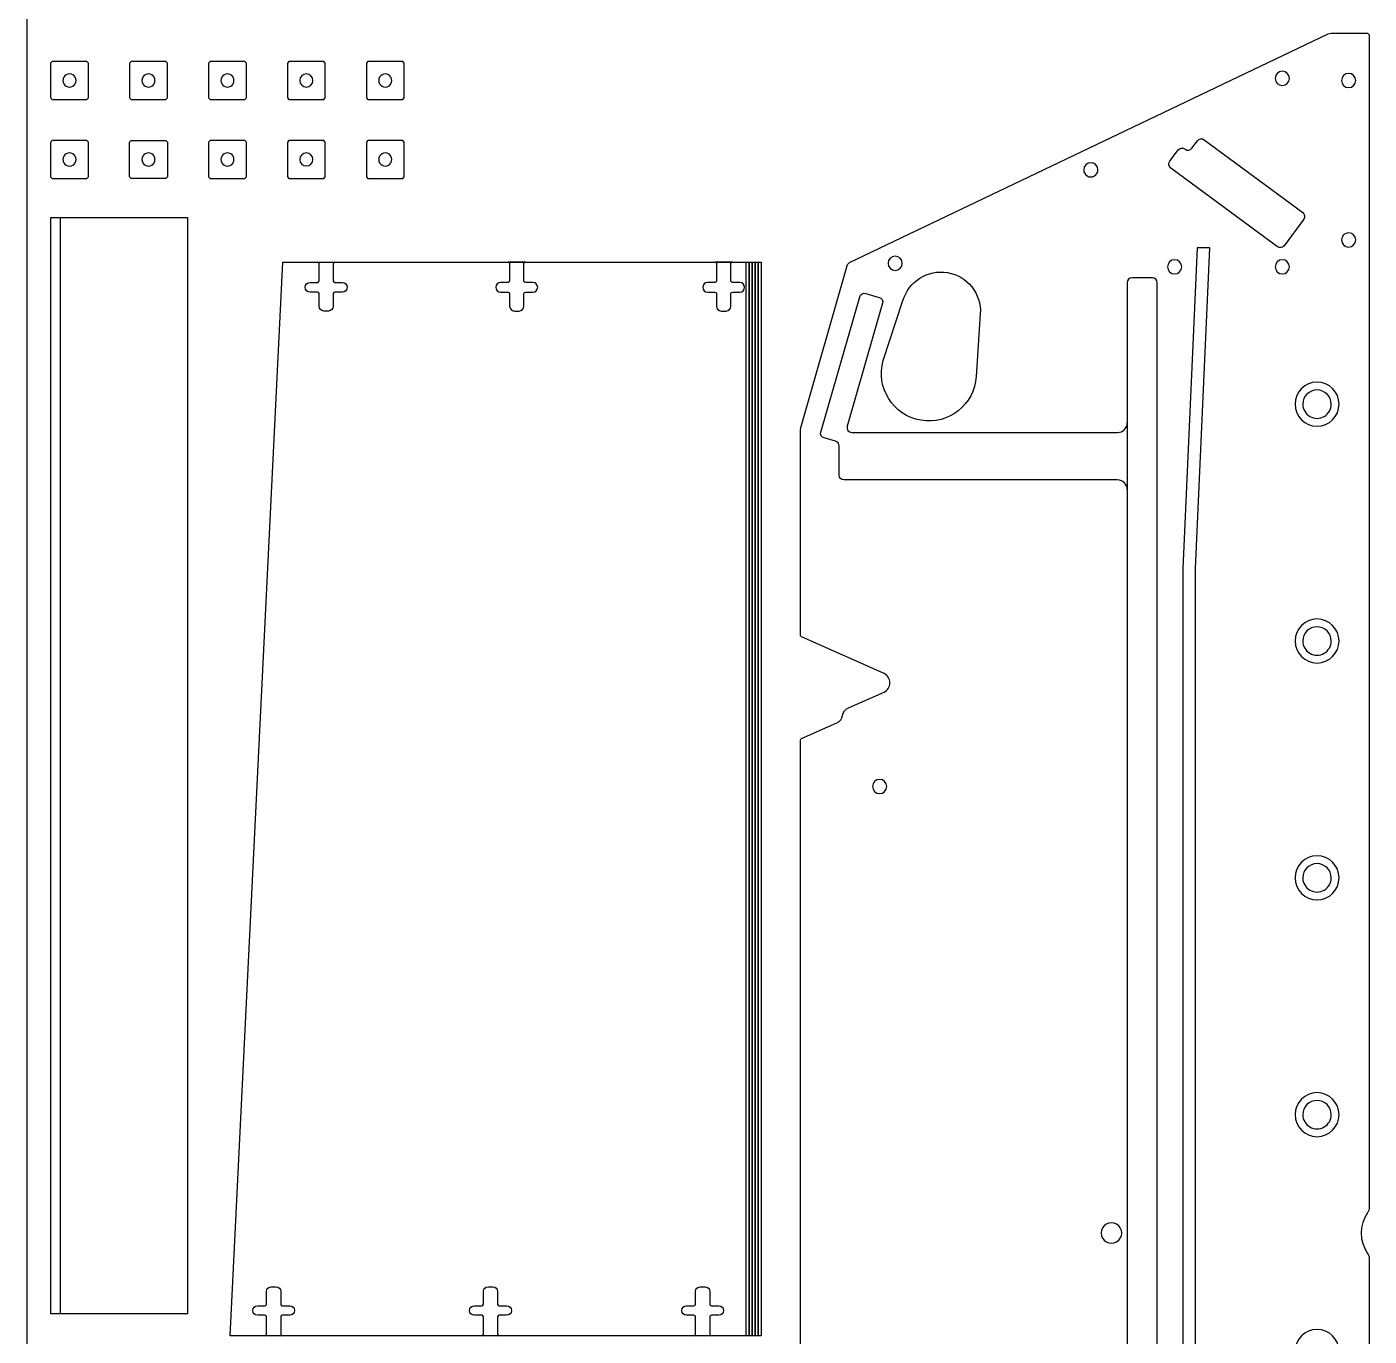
# Model space of a CAD drawing. Extents: x 150 to 6088, y 37 to 2750.
# Drawn here: x 1700 to 2550, y 910 to 1739 of the extents above; entities that cross this region are included whole.
import ezdxf

# ---------------------------------------------------------------- set-up
doc = ezdxf.new("R2010")
doc.units = 0
for name, color, linetype in [('00_Layout', 7, 'CONTINUOUS'), ('02_Counture_inner_24_mm', 7, 'CONTINUOUS'), ('02_Counture_outer_24_mm', 7, 'CONTINUOUS'), ('02_Drill_milling_24_mm', 7, 'CONTINUOUS'), ('02_Pocket_10_mm', 7, 'CONTINUOUS'), ('02_Pocket_12_mm', 7, 'CONTINUOUS'), ('02_Pocket_16_mm', 7, 'CONTINUOUS'), ('02_Pocket_18_mm', 7, 'CONTINUOUS'), ('02_Pocket_20_mm', 7, 'CONTINUOUS'), ('02_Pocket_4_mm', 7, 'CONTINUOUS'), ('02_Pocket_6_mm', 7, 'CONTINUOUS'), ('02_Pocket_8_mm', 7, 'CONTINUOUS')]:
    doc.layers.add(name, color=color, linetype=linetype)

msp = doc.modelspace()

# ---------------------------------------------------------------- linework, layer by layer
at = {"layer": '00_Layout', "color": 7}
msp.add_line((1699.996239, 2699.994087), (1699.996239, 200.007103), dxfattribs=at)
at = {"layer": '02_Counture_inner_24_mm', "color": 2}
for p, q in [((2242.353561, 1527.638643), (2254.791543, 1565.601136)), ((2303.774199, 1557.226113), (2301.133293, 1517.58717))]:
    msp.add_line(p, q, dxfattribs=at)
for points in [[(2254.791543, 1565.601136), (2258.311764, 1577.844227), (2270.474766, 1585.481937), (2283.031308, 1583.334795)], [(2283.031308, 1583.334795), (2295.587876, 1581.187653), (2304.521937, 1569.942383), (2303.774199, 1557.226113)], [(2266.128253, 1489.777459), (2248.503972, 1492.791242), (2237.411975, 1510.455131), (2242.353561, 1527.638643)], [(2301.133293, 1517.58717), (2300.083746, 1499.738153), (2283.752534, 1486.763676), (2266.128253, 1489.777459)]]:
    msp.add_open_spline(points, degree=3, dxfattribs=at)
at = {"layer": '02_Counture_outer_24_mm', "color": 5}
for p, q in [((2220.896137, 1589.762437), (2524.092077, 1734.573872)), ((2524.092077, 1734.573872), (2525.994427, 1735.005142)), ((2525.994427, 1735.005142), (2548.99458, 1735.005142)), ((2548.99458, 1735.005142), (2549.994703, 1734.005019)), ((2549.994703, 1734.005019), (2549.994703, 991.315501)), ((1715.995558, 1717.002931), (1714.995436, 1716.002808)), ((1737.995615, 1717.002931), (1715.995558, 1717.002931)), ((1738.995738, 1716.002808), (1737.995615, 1717.002931)), ((1765.996408, 1717.002931), (1764.996285, 1716.002808)), ((1787.996464, 1717.002931), (1765.996408, 1717.002931)), ((1788.996587, 1716.002808), (1787.996464, 1717.002931)), ((1815.994612, 1717.002931), (1814.994489, 1716.002808)), ((1837.994642, 1717.002931), (1815.994612, 1717.002931)), ((1838.994765, 1716.002808), (1837.994642, 1717.002931)), ((1865.995435, 1717.002931), (1864.995312, 1716.002808)), ((1887.995491, 1717.002931), (1865.995435, 1717.002931)), ((1888.995614, 1716.002808), (1887.995491, 1717.002931)), ((1915.996285, 1717.002931), (1914.996162, 1716.002808)), ((1937.996341, 1717.002931), (1915.996285, 1717.002931)), ((1938.993818, 1716.002808), (1937.996341, 1717.002931)), ((1714.995436, 1716.002808), (1714.995436, 1694.002752)), ((1738.995738, 1694.002752), (1738.995738, 1716.002808)), ((1764.996285, 1716.002808), (1764.996285, 1694.002752)), ((1788.996587, 1694.002752), (1788.996587, 1716.002808)), ((1814.994489, 1716.002808), (1814.994489, 1694.002752)), ((1838.994765, 1694.002752), (1838.994765, 1716.002808)), ((1864.995312, 1716.002808), (1864.995312, 1694.002752)), ((1888.995614, 1694.002752), (1888.995614, 1716.002808)), ((1914.996162, 1716.002808), (1914.996162, 1694.002752)), ((1938.993818, 1694.002752), (1938.993818, 1716.002808)), ((1714.995436, 1694.002752), (1715.995558, 1693.005275)), ((1715.995558, 1693.005275), (1737.995615, 1693.005275)), ((1737.995615, 1693.005275), (1738.995738, 1694.002752)), ((1764.996285, 1694.002752), (1765.996408, 1693.005275)), ((1765.996408, 1693.005275), (1787.996464, 1693.005275)), ((1787.996464, 1693.005275), (1788.996587, 1694.002752)), ((1814.994489, 1694.002752), (1815.994612, 1693.005275)), ((1815.994612, 1693.005275), (1837.994642, 1693.005275)), ((1837.994642, 1693.005275), (1838.994765, 1694.002752)), ((1864.995312, 1694.002752), (1865.995435, 1693.005275)), ((1865.995435, 1693.005275), (1887.995491, 1693.005275)), ((1887.995491, 1693.005275), (1888.995614, 1694.002752)), ((1914.996162, 1694.002752), (1915.996285, 1693.005275)), ((1915.996285, 1693.005275), (1937.996341, 1693.005275)), ((1937.996341, 1693.005275), (1938.993818, 1694.002752)), ((1715.995558, 1667.004727), (1714.995436, 1666.004604)), ((1714.995436, 1666.004604), (1714.995436, 1644.004548)), ((1737.995615, 1667.004727), (1715.995558, 1667.004727)), ((1738.995738, 1666.004604), (1737.995615, 1667.004727)), ((1738.995738, 1644.004548), (1738.995738, 1666.004604)), ((1764.996285, 1666.004604), (1765.996408, 1667.004727)), ((1764.996285, 1644.004548), (1764.996285, 1666.004604)), ((1765.996408, 1667.004727), (1787.996464, 1667.004727)), ((1787.996464, 1667.004727), (1788.996587, 1666.004604)), ((1788.996587, 1666.004604), (1788.996587, 1644.004548)), ((1815.994612, 1667.004727), (1814.994489, 1666.004604)), ((1814.994489, 1666.004604), (1814.994489, 1644.004548)), ((1837.994642, 1667.004727), (1815.994612, 1667.004727)), ((1838.994765, 1666.004604), (1837.994642, 1667.004727)), ((1838.994765, 1644.004548), (1838.994765, 1666.004604)), ((1865.995435, 1667.004727), (1864.995312, 1666.004604)), ((1864.995312, 1666.004604), (1864.995312, 1644.004548)), ((1887.995491, 1667.004727), (1865.995435, 1667.004727)), ((1888.995614, 1666.004604), (1887.995491, 1667.004727)), ((1888.995614, 1644.004548), (1888.995614, 1666.004604)), ((1915.996285, 1667.004727), (1914.996162, 1666.004604)), ((1914.996162, 1666.004604), (1914.996162, 1644.004548)), ((1937.996341, 1667.004727), (1915.996285, 1667.004727)), ((1938.993818, 1666.004604), (1937.996341, 1667.004727)), ((1938.993818, 1644.004548), (1938.993818, 1666.004604)), ((1714.995436, 1644.004548), (1715.995558, 1643.004425)), ((1715.995558, 1643.004425), (1737.995615, 1643.004425)), ((1737.995615, 1643.004425), (1738.995738, 1644.004548)), ((1765.996408, 1643.004425), (1764.996285, 1644.004548)), ((1787.996464, 1643.004425), (1765.996408, 1643.004425)), ((1788.996587, 1644.004548), (1787.996464, 1643.004425)), ((1814.994489, 1644.004548), (1815.994612, 1643.004425)), ((1815.994612, 1643.004425), (1837.994642, 1643.004425)), ((1837.994642, 1643.004425), (1838.994765, 1644.004548)), ((1864.995312, 1644.004548), (1865.995435, 1643.004425)), ((1865.995435, 1643.004425), (1887.995491, 1643.004425)), ((1887.995491, 1643.004425), (1888.995614, 1644.004548)), ((1914.996162, 1644.004548), (1915.996285, 1643.004425)), ((1915.996285, 1643.004425), (1937.996341, 1643.004425)), ((1937.996341, 1643.004425), (1938.993818, 1644.004548)), ((1721.382463, 1618.004), (1714.995436, 1618.004)), ((1714.995436, 1618.004), (1714.995436, 924.006071)), ((1802.016705, 1618.004), (1721.382463, 1618.004)), ((1802.016705, 924.006071), (1802.016705, 1618.004)), ((1828.71837, 910.006997), (1862.000235, 1590.003207)), ((1862.000235, 1590.003207), (1884.046594, 1590.003207)), ((1884.046594, 1590.003207), (1895.04133, 1590.003207)), ((1895.04133, 1590.003207), (2004.73205, 1590.003207)), ((2004.73205, 1590.003207), (2015.72811, 1590.003207)), ((2015.72811, 1590.003207), (2135.757374, 1590.003207)), ((2135.757374, 1590.003207), (2146.752111, 1590.003207)), ((2146.752111, 1590.003207), (2155.441009, 1590.003207)), ((2155.441009, 1590.003207), (2157.353942, 1590.003207)), ((2157.353942, 1590.003207), (2159.26423, 1590.003207)), ((2159.26423, 1590.003207), (2161.174517, 1590.003207)), ((2161.174517, 1590.003207), (2163.084805, 1590.003207)), ((2163.084805, 1590.003207), (2164.995092, 1590.003207)), ((2164.995092, 1590.003207), (2164.995092, 910.006997)), ((2219.718744, 1588.370731), (2220.896137, 1589.762437)), ((2190.270683, 1485.96662), (2219.718744, 1588.370731)), ((2189.995517, 1484.003416), (2190.270683, 1485.96662)), ((2189.995517, 1353.548136), (2189.995517, 1484.003416)), ((2242.787609, 1329.394296), (2190.588473, 1352.634955)), ((2220.203142, 1307.59527), (2242.787609, 1317.649891)), ((2246.494943, 1323.359561), (2246.494943, 1323.684627)), ((2190.5885, 1288.284009), (2212.959316, 1298.244942)), ((2189.995517, 662.640507), (2189.995517, 1287.370829)), ((2549.994703, 958.695834), (2549.994703, 216.006422)), ((1714.995436, 924.006071), (1721.382463, 924.006071)), ((1721.382463, 924.006071), (1802.016705, 924.006071)), ((1850.763406, 910.006997), (1828.71837, 910.006997)), ((1861.759465, 910.006997), (1850.763406, 910.006997)), ((1988.089795, 910.006997), (1861.759465, 910.006997)), ((1999.085854, 910.006997), (1988.089795, 910.006997)), ((2122.459445, 910.006997), (1999.085854, 910.006997)), ((2133.454182, 910.006997), (2122.459445, 910.006997)), ((2155.441009, 910.006997), (2133.454182, 910.006997)), ((2157.353942, 910.006997), (2155.441009, 910.006997)), ((2159.26423, 910.006997), (2157.353942, 910.006997)), ((2161.174517, 910.006997), (2159.26423, 910.006997)), ((2163.084805, 910.006997), (2161.174517, 910.006997)), ((2164.995092, 910.006997), (2163.084805, 910.006997))]:
    msp.add_line(p, q, dxfattribs=at)
for points in [[(2190.588473, 1352.634955), (2190.22745, 1352.795107), (2189.994988, 1353.153061), (2189.995517, 1353.548136)], [(2246.494943, 1323.684627), (2246.494863, 1326.152919), (2245.042013, 1328.390099), (2242.787609, 1329.394296)], [(2242.787609, 1317.649891), (2245.042013, 1318.654115), (2246.494863, 1320.891321), (2246.494943, 1323.359561)], [(2212.959316, 1298.244942), (2214.87426, 1299.097216), (2216.234216, 1300.852775), (2216.581137, 1302.919855)], [(2216.581137, 1302.919855), (2216.928057, 1304.986934), (2218.288039, 1306.742493), (2220.203142, 1307.59527)], [(2189.995517, 1287.370829), (2189.995517, 1287.765798), (2190.22745, 1288.123752), (2190.5885, 1288.284009)], [(2548.946082, 987.896245), (2543.676916, 980.110157), (2543.676916, 969.901046), (2548.946082, 962.114958)], [(2549.994703, 991.315501), (2549.994703, 990.096357), (2549.629129, 988.905576), (2548.946082, 987.896245)], [(2548.946082, 962.114958), (2549.629129, 961.105627), (2549.994173, 959.914846), (2549.994703, 958.695834)]]:
    msp.add_open_spline(points, degree=3, dxfattribs=at)
at = {"layer": '02_Drill_milling_24_mm', "color": 6}
for p, q in [((1731.145514, 1705.004023), (1731.145514, 1705.004023)), ((1781.145411, 1705.004023), (1781.145411, 1705.004023)), ((1831.145282, 1705.004023), (1831.145282, 1705.004023)), ((1881.145153, 1705.004023), (1881.145153, 1705.004023)), ((1931.14505, 1705.004023), (1931.14505, 1705.004023)), ((2499.493765, 1706.345696), (2499.493765, 1706.345696)), ((2541.493658, 1705.004023), (2541.493658, 1705.004023)), ((1731.145514, 1655.004126), (1731.145514, 1655.004126)), ((1781.145411, 1655.004126), (1781.145411, 1655.004126)), ((1831.145282, 1655.004126), (1831.145282, 1655.004126)), ((1881.145153, 1655.004126), (1881.145153, 1655.004126)), ((1931.14505, 1655.004126), (1931.14505, 1655.004126)), ((2378.244562, 1648.435621), (2378.244562, 1648.435621)), ((2541.493658, 1604.004238), (2541.493658, 1604.004238)), ((2254.326539, 1589.250892), (2254.326539, 1589.250892)), ((2431.293908, 1587.004267), (2431.293908, 1587.004267)), ((2499.493765, 1587.004267), (2499.493765, 1587.004267)), ((2525.993713, 1500.004456), (2525.993713, 1500.004456)), ((2525.993713, 1350.004791), (2525.993713, 1350.004791)), ((2244.494353, 1257.844081), (2244.494353, 1257.844081)), ((2525.993713, 1200.005125), (2525.993713, 1200.005125)), ((2525.993713, 1050.005434), (2525.993713, 1050.005434)), ((2393.294003, 975.005615), (2393.294003, 975.005615))]:
    msp.add_line(p, q, dxfattribs=at)
for points in [[(1724.920524, 1708.598024), (1723.636511, 1707.856699), (1722.845527, 1706.486674), (1722.845527, 1705.004023)], [(1729.070517, 1708.598024), (1727.786505, 1709.339349), (1726.204536, 1709.339349), (1724.920524, 1708.598024)], [(1731.145514, 1705.004023), (1731.145514, 1706.486674), (1730.35453, 1707.856699), (1729.070517, 1708.598024)], [(1774.920421, 1708.598024), (1773.636408, 1707.856699), (1772.845424, 1706.486674), (1772.845424, 1705.004023)], [(1779.070415, 1708.598024), (1777.786402, 1709.339349), (1776.204433, 1709.339349), (1774.920421, 1708.598024)], [(1781.145411, 1705.004023), (1781.145411, 1706.486674), (1780.354427, 1707.856699), (1779.070415, 1708.598024)], [(1824.920291, 1708.598024), (1823.636279, 1707.856699), (1822.845295, 1706.486674), (1822.845295, 1705.004023)], [(1829.070285, 1708.598024), (1827.786273, 1709.339349), (1826.204304, 1709.339349), (1824.920291, 1708.598024)], [(1831.145282, 1705.004023), (1831.145282, 1706.486674), (1830.354298, 1707.856699), (1829.070285, 1708.598024)], [(1876.995172, 1709.144879), (1874.706762, 1709.144879), (1872.850229, 1707.292428), (1872.845192, 1705.004023)], [(1881.145153, 1705.004023), (1881.140116, 1707.292428), (1879.283582, 1709.144879), (1876.995172, 1709.144879)], [(1924.920059, 1708.598024), (1923.636047, 1707.856699), (1922.845062, 1706.486674), (1922.845062, 1705.004023)], [(1929.070053, 1708.598024), (1927.786041, 1709.339349), (1926.204072, 1709.339349), (1924.920059, 1708.598024)], [(1931.14505, 1705.004023), (1931.14505, 1706.486674), (1930.354066, 1707.856699), (1929.070053, 1708.598024)], [(2494.993781, 1710.838448), (2492.511332, 1710.838448), (2490.49779, 1708.828143), (2490.493797, 1706.345696)], [(2499.493765, 1706.345696), (2499.489772, 1708.828143), (2497.476231, 1710.838448), (2494.993781, 1710.838448)], [(2536.993675, 1709.493329), (2534.512569, 1709.493329), (2532.499585, 1707.485122), (2532.493691, 1705.004023)], [(2541.493658, 1705.004023), (2541.487764, 1707.485122), (2539.47478, 1709.493329), (2536.993675, 1709.493329)], [(1722.845527, 1705.004023), (1722.845527, 1703.521373), (1723.636511, 1702.151348), (1724.920524, 1701.410023)], [(1724.920524, 1701.410023), (1726.204536, 1700.668698), (1727.786505, 1700.668698), (1729.070517, 1701.410023)], [(1729.070517, 1701.410023), (1730.35453, 1702.151348), (1731.145514, 1703.521373), (1731.145514, 1705.004023)], [(1772.845424, 1705.004023), (1772.845424, 1703.521373), (1773.636408, 1702.151348), (1774.920421, 1701.410023)], [(1774.920421, 1701.410023), (1776.204433, 1700.668698), (1777.786402, 1700.668698), (1779.070415, 1701.410023)], [(1779.070415, 1701.410023), (1780.354427, 1702.151348), (1781.145411, 1703.521373), (1781.145411, 1705.004023)], [(1822.845295, 1705.004023), (1822.845295, 1703.521373), (1823.636279, 1702.151348), (1824.920291, 1701.410023)], [(1824.920291, 1701.410023), (1826.204304, 1700.668698), (1827.786273, 1700.668698), (1829.070285, 1701.410023)], [(1829.070285, 1701.410023), (1830.354298, 1702.151348), (1831.145282, 1703.521373), (1831.145282, 1705.004023)], [(1872.845192, 1705.004023), (1872.850229, 1702.715619), (1874.706762, 1700.863167), (1876.995172, 1700.863167)], [(1876.995172, 1700.863167), (1879.283582, 1700.863167), (1881.140116, 1702.715619), (1881.145153, 1705.004023)], [(1922.845062, 1705.004023), (1922.845062, 1703.521373), (1923.636047, 1702.151348), (1924.920059, 1701.410023)], [(1924.920059, 1701.410023), (1926.204072, 1700.668698), (1927.786041, 1700.668698), (1929.070053, 1701.410023)], [(1929.070053, 1701.410023), (1930.354066, 1702.151348), (1931.14505, 1703.521373), (1931.14505, 1705.004023)], [(2490.493797, 1706.345696), (2490.49779, 1703.863249), (2492.511332, 1701.852944), (2494.993781, 1701.852944)], [(2494.993781, 1701.852944), (2497.476231, 1701.852944), (2499.489772, 1703.863249), (2499.493765, 1706.345696)], [(2532.493691, 1705.004023), (2532.499585, 1702.522925), (2534.512569, 1700.514717), (2536.993675, 1700.514717)], [(2536.993675, 1700.514717), (2539.47478, 1700.514717), (2541.487764, 1702.522925), (2541.493658, 1705.004023)], [(1724.920524, 1658.598127), (1723.636511, 1657.856802), (1722.845527, 1656.486776), (1722.845527, 1655.004126)], [(1729.070517, 1658.598127), (1727.786505, 1659.339452), (1726.204536, 1659.339452), (1724.920524, 1658.598127)], [(1731.145514, 1655.004126), (1731.145514, 1656.486776), (1730.35453, 1657.856802), (1729.070517, 1658.598127)], [(1774.920421, 1658.598127), (1773.636408, 1657.856802), (1772.845424, 1656.486776), (1772.845424, 1655.004126)], [(1779.070415, 1658.598127), (1777.786402, 1659.339452), (1776.204433, 1659.339452), (1774.920421, 1658.598127)], [(1781.145411, 1655.004126), (1781.145411, 1656.486776), (1780.354427, 1657.856802), (1779.070415, 1658.598127)], [(1824.920291, 1658.598127), (1823.636279, 1657.856802), (1822.845295, 1656.486776), (1822.845295, 1655.004126)], [(1829.070285, 1658.598127), (1827.786273, 1659.339452), (1826.204304, 1659.339452), (1824.920291, 1658.598127)], [(1831.145282, 1655.004126), (1831.145282, 1656.486776), (1830.354298, 1657.856802), (1829.070285, 1658.598127)], [(1876.995172, 1659.144982), (1874.706762, 1659.144982), (1872.850229, 1657.292531), (1872.845192, 1655.004126)], [(1881.145153, 1655.004126), (1881.140116, 1657.292531), (1879.283582, 1659.144982), (1876.995172, 1659.144982)], [(1924.920059, 1658.598127), (1923.636047, 1657.856802), (1922.845062, 1656.486776), (1922.845062, 1655.004126)], [(1929.070053, 1658.598127), (1927.786041, 1659.339452), (1926.204072, 1659.339452), (1924.920059, 1658.598127)], [(1931.14505, 1655.004126), (1931.14505, 1656.486776), (1930.354066, 1657.856802), (1929.070053, 1658.598127)], [(1722.845527, 1655.004126), (1722.845527, 1653.521476), (1723.636511, 1652.151451), (1724.920524, 1651.410126)], [(1724.920524, 1651.410126), (1726.204536, 1650.668801), (1727.786505, 1650.668801), (1729.070517, 1651.410126)], [(1729.070517, 1651.410126), (1730.35453, 1652.151451), (1731.145514, 1653.521476), (1731.145514, 1655.004126)], [(1772.845424, 1655.004126), (1772.845424, 1653.521476), (1773.636408, 1652.151451), (1774.920421, 1651.410126)], [(1774.920421, 1651.410126), (1776.204433, 1650.668801), (1777.786402, 1650.668801), (1779.070415, 1651.410126)], [(1779.070415, 1651.410126), (1780.354427, 1652.151451), (1781.145411, 1653.521476), (1781.145411, 1655.004126)], [(1822.845295, 1655.004126), (1822.845295, 1653.521476), (1823.636279, 1652.151451), (1824.920291, 1651.410126)], [(1824.920291, 1651.410126), (1826.204304, 1650.668801), (1827.786273, 1650.668801), (1829.070285, 1651.410126)], [(1829.070285, 1651.410126), (1830.354298, 1652.151451), (1831.145282, 1653.521476), (1831.145282, 1655.004126)], [(1872.845192, 1655.004126), (1872.850229, 1652.715722), (1874.706762, 1650.86327), (1876.995172, 1650.86327)], [(1876.995172, 1650.86327), (1879.283582, 1650.86327), (1881.140116, 1652.715722), (1881.145153, 1655.004126)], [(1922.845062, 1655.004126), (1922.845062, 1653.521476), (1923.636047, 1652.151451), (1924.920059, 1651.410126)], [(1924.920059, 1651.410126), (1926.204072, 1650.668801), (1927.786041, 1650.668801), (1929.070053, 1651.410126)], [(1929.070053, 1651.410126), (1930.354066, 1652.151451), (1931.14505, 1653.521476), (1931.14505, 1655.004126)], [(2373.744565, 1652.935617), (2371.259286, 1652.935617), (2369.244569, 1650.920901), (2369.244568, 1648.435621)], [(2378.244562, 1648.435621), (2378.244561, 1650.920901), (2376.229844, 1652.935617), (2373.744565, 1652.935617)], [(2369.244568, 1648.435621), (2369.244568, 1646.827927), (2370.102262, 1645.342356), (2371.494566, 1644.538509)], [(2371.494566, 1644.538509), (2372.88687, 1643.734662), (2374.60226, 1643.734662), (2375.994563, 1644.538509)], [(2375.994563, 1644.538509), (2377.386867, 1645.342356), (2378.244562, 1646.827927), (2378.244562, 1648.435621)], [(2536.993675, 1608.493544), (2534.512569, 1608.493544), (2532.499585, 1606.485337), (2532.493691, 1604.004238)], [(2541.493658, 1604.004238), (2541.487764, 1606.485337), (2539.47478, 1608.493544), (2536.993675, 1608.493544)], [(2532.493691, 1604.004238), (2532.499585, 1601.52314), (2534.512569, 1599.514933), (2536.993675, 1599.514933)], [(2536.993675, 1599.514933), (2539.47478, 1599.514933), (2541.487764, 1601.52314), (2541.493658, 1604.004238)], [(2249.826542, 1593.750889), (2247.341263, 1593.750889), (2245.326546, 1591.736172), (2245.326545, 1589.250892)], [(2254.326539, 1589.250892), (2254.326539, 1591.736172), (2252.311822, 1593.750889), (2249.826542, 1593.750889)], [(2426.793924, 1591.497019), (2424.311474, 1591.497019), (2422.297933, 1589.486714), (2422.29394, 1587.004267)], [(2431.293908, 1587.004267), (2431.289915, 1589.486714), (2429.276373, 1591.497019), (2426.793924, 1591.497019)], [(2494.993781, 1591.497019), (2492.511332, 1591.497019), (2490.49779, 1589.486714), (2490.493797, 1587.004267)], [(2499.493765, 1587.004267), (2499.489772, 1589.486714), (2497.476231, 1591.497019), (2494.993781, 1591.497019)], [(2245.326545, 1589.250892), (2245.326546, 1586.765613), (2247.341263, 1584.750896), (2249.826542, 1584.750896)], [(2249.826542, 1584.750896), (2252.311822, 1584.750896), (2254.326539, 1586.765613), (2254.326539, 1589.250892)], [(2422.29394, 1587.004267), (2422.297933, 1584.52182), (2424.311474, 1582.511515), (2426.793924, 1582.511515)], [(2426.793924, 1582.511515), (2429.276373, 1582.511515), (2431.289915, 1584.52182), (2431.293908, 1587.004267)], [(2490.493797, 1587.004267), (2490.49779, 1584.52182), (2492.511332, 1582.511515), (2494.993781, 1582.511515)], [(2494.993781, 1582.511515), (2497.476231, 1582.511515), (2499.489772, 1584.52182), (2499.493765, 1587.004267)], [(2516.993732, 1509.004435), (2512.02318, 1509.004435), (2507.993752, 1504.975008), (2507.993751, 1500.004456)], [(2525.993713, 1500.004456), (2525.993711, 1504.975008), (2521.964283, 1509.004435), (2516.993732, 1509.004435)], [(2507.993751, 1500.004456), (2507.993751, 1496.789072), (2509.709137, 1493.817934), (2512.493741, 1492.210243)], [(2521.493722, 1492.210243), (2524.278326, 1493.817934), (2525.993713, 1496.789072), (2525.993713, 1500.004456)], [(2512.493741, 1492.210243), (2515.278345, 1490.602551), (2518.709118, 1490.602551), (2521.493722, 1492.210243)], [(2516.993732, 1359.00477), (2512.02318, 1359.00477), (2507.993752, 1354.975343), (2507.993751, 1350.004791)], [(2525.993713, 1350.004791), (2525.993711, 1354.975343), (2521.964283, 1359.00477), (2516.993732, 1359.00477)], [(2507.993751, 1350.004791), (2507.993751, 1346.789407), (2509.709137, 1343.818269), (2512.493741, 1342.210577)], [(2521.493722, 1342.210577), (2524.278326, 1343.818269), (2525.993713, 1346.789407), (2525.993713, 1350.004791)], [(2512.493741, 1342.210577), (2515.278345, 1340.602886), (2518.709118, 1340.602886), (2521.493722, 1342.210577)], [(2239.994356, 1262.344077), (2237.509076, 1262.344077), (2235.494359, 1260.32936), (2235.494359, 1257.844081)], [(2244.494353, 1257.844081), (2244.494352, 1260.32936), (2242.479635, 1262.344077), (2239.994356, 1262.344077)], [(2235.494359, 1257.844081), (2235.494359, 1255.358801), (2237.509076, 1253.344084), (2239.994356, 1253.344084)], [(2239.994356, 1253.344084), (2242.479635, 1253.344084), (2244.494352, 1255.358801), (2244.494353, 1257.844081)], [(2516.993732, 1209.005105), (2512.02318, 1209.005105), (2507.993752, 1204.975677), (2507.993751, 1200.005125)], [(2525.993713, 1200.005125), (2525.993711, 1204.975677), (2521.964283, 1209.005105), (2516.993732, 1209.005105)], [(2507.993751, 1200.005125), (2507.993751, 1196.789742), (2509.709137, 1193.818604), (2512.493741, 1192.210912)], [(2521.493722, 1192.210912), (2524.278326, 1193.818604), (2525.993713, 1196.789742), (2525.993713, 1200.005125)], [(2512.493741, 1192.210912), (2515.278345, 1190.60322), (2518.709118, 1190.60322), (2521.493722, 1192.210912)], [(2516.993732, 1059.005414), (2512.02318, 1059.005414), (2507.993752, 1054.975986), (2507.993751, 1050.005434)], [(2525.993713, 1050.005434), (2525.993711, 1054.975986), (2521.964283, 1059.005414), (2516.993732, 1059.005414)], [(2507.993751, 1050.005434), (2507.993751, 1046.79005), (2509.709137, 1043.818913), (2512.493741, 1042.211221)], [(2521.493722, 1042.211221), (2524.278326, 1043.818913), (2525.993713, 1046.79005), (2525.993713, 1050.005434)], [(2512.493741, 1042.211221), (2515.278345, 1040.603529), (2518.709118, 1040.603529), (2521.493722, 1042.211221)], [(2383.544016, 980.634773), (2381.532911, 979.473661), (2380.29402, 977.327838), (2380.29402, 975.005615)], [(2390.044007, 980.634773), (2388.032903, 981.795885), (2385.55512, 981.795885), (2383.544016, 980.634773)], [(2393.294003, 975.005615), (2393.294003, 977.327838), (2392.055112, 979.473661), (2390.044007, 980.634773)], [(2380.29402, 975.005615), (2380.29402, 972.683391), (2381.532911, 970.537568), (2383.544016, 969.376456)], [(2383.544016, 969.376456), (2385.55512, 968.215345), (2388.032903, 968.215345), (2390.044007, 969.376456)], [(2390.044007, 969.376456), (2392.055112, 970.537568), (2393.294003, 972.683391), (2393.294003, 975.005615)]]:
    msp.add_open_spline(points, degree=3, dxfattribs=at)
at = {"layer": '02_Pocket_10_mm', "color": 3}
for p, q in [((2202.764413, 1482.372925), (2227.402095, 1568.052522)), ((2231.175601, 1570.140476), (2239.777107, 1567.666839)), ((2241.866385, 1563.893334), (2219.467285, 1485.998635)), ((2525.993713, 1500.004456), (2525.993713, 1500.004456)), ((2530.943686, 1500.004456), (2530.943686, 1500.004456)), ((2396.793824, 1488.20679), (2396.793824, 1445.906119)), ((2222.398676, 1482.106173), (2390.69453, 1482.106173)), ((2212.090453, 1476.517709), (2204.852342, 1478.59807)), ((2214.297443, 1455.057057), (2214.297311, 1473.586343)), ((2390.694662, 1452.006392), (2217.347897, 1452.006392)), ((2525.993713, 1350.004791), (2525.993713, 1350.004791)), ((2530.943686, 1350.004791), (2530.943686, 1350.004791)), ((2525.993713, 1200.005125), (2525.993713, 1200.005125)), ((2530.943686, 1200.005125), (2530.943686, 1200.005125)), ((2525.993713, 1050.005434), (2525.993713, 1050.005434)), ((2530.943686, 1050.005434), (2530.943686, 1050.005434))]:
    msp.add_line(p, q, dxfattribs=at)
for points in [[(2227.402095, 1568.052522), (2227.867443, 1569.670816), (2229.557175, 1570.605798), (2231.175601, 1570.140476)], [(2239.777107, 1567.666839), (2241.396301, 1567.201412), (2242.331283, 1565.51168), (2241.866385, 1563.893334)], [(2516.993718, 1513.949719), (2509.291202, 1513.949719), (2503.04635, 1507.706973), (2503.043751, 1500.004456)], [(2530.943686, 1500.004456), (2530.941087, 1507.706973), (2524.696235, 1513.949719), (2516.993718, 1513.949719)], [(2516.993732, 1509.004435), (2512.02318, 1509.004435), (2507.993752, 1504.975008), (2507.993751, 1500.004456)], [(2525.993713, 1500.004456), (2525.993711, 1504.975008), (2521.964283, 1509.004435), (2516.993732, 1509.004435)], [(2503.043751, 1500.004456), (2503.046751, 1492.302223), (2509.291486, 1486.05992), (2516.993718, 1486.05992)], [(2507.993751, 1500.004456), (2507.993751, 1496.789072), (2509.709137, 1493.817934), (2512.493741, 1492.210243)], [(2516.993718, 1486.05992), (2524.695951, 1486.05992), (2530.940685, 1492.302223), (2530.943686, 1500.004456)], [(2521.493722, 1492.210243), (2524.278326, 1493.817934), (2525.993713, 1496.789072), (2525.993713, 1500.004456)], [(2390.69453, 1482.106173), (2394.063224, 1482.105988), (2396.794274, 1484.837037), (2396.793824, 1488.20679)], [(2512.493741, 1492.210243), (2515.278345, 1490.602551), (2518.709118, 1490.602551), (2521.493722, 1492.210243)], [(2204.852342, 1478.59807), (2203.233968, 1479.064), (2202.298986, 1480.753732), (2202.764413, 1482.372925)], [(2219.467285, 1485.998635), (2218.906581, 1484.049692), (2220.369882, 1482.106305), (2222.398676, 1482.106173)], [(2214.297311, 1473.586343), (2214.297152, 1474.946034), (2213.396936, 1476.141604), (2212.090453, 1476.517709)], [(2217.347897, 1452.006392), (2215.662981, 1452.006392), (2214.297443, 1453.37193), (2214.297443, 1455.057057)], [(2396.793824, 1445.906119), (2396.793824, 1449.274998), (2394.063224, 1452.006048), (2390.694662, 1452.006392)], [(2516.993718, 1363.950054), (2509.291202, 1363.950054), (2503.04635, 1357.707308), (2503.043751, 1350.004791)], [(2530.943686, 1350.004791), (2530.941087, 1357.707308), (2524.696235, 1363.950054), (2516.993718, 1363.950054)], [(2516.993732, 1359.00477), (2512.02318, 1359.00477), (2507.993752, 1354.975343), (2507.993751, 1350.004791)], [(2525.993713, 1350.004791), (2525.993711, 1354.975343), (2521.964283, 1359.00477), (2516.993732, 1359.00477)], [(2503.043751, 1350.004791), (2503.046751, 1342.302558), (2509.291486, 1336.060255), (2516.993718, 1336.060255)], [(2507.993751, 1350.004791), (2507.993751, 1346.789407), (2509.709137, 1343.818269), (2512.493741, 1342.210577)], [(2516.993718, 1336.060255), (2524.695951, 1336.060255), (2530.940685, 1342.302558), (2530.943686, 1350.004791)], [(2521.493722, 1342.210577), (2524.278326, 1343.818269), (2525.993713, 1346.789407), (2525.993713, 1350.004791)], [(2512.493741, 1342.210577), (2515.278345, 1340.602886), (2518.709118, 1340.602886), (2521.493722, 1342.210577)], [(2516.993718, 1213.950389), (2509.291202, 1213.950389), (2503.04635, 1207.707643), (2503.043751, 1200.005125)], [(2516.993732, 1209.005105), (2512.02318, 1209.005105), (2507.993752, 1204.975677), (2507.993751, 1200.005125)], [(2530.943686, 1200.005125), (2530.941087, 1207.707643), (2524.696235, 1213.950389), (2516.993718, 1213.950389)], [(2525.993713, 1200.005125), (2525.993711, 1204.975677), (2521.964283, 1209.005105), (2516.993732, 1209.005105)], [(2503.043751, 1200.005125), (2503.046751, 1192.302892), (2509.291486, 1186.06059), (2516.993718, 1186.06059)], [(2507.993751, 1200.005125), (2507.993751, 1196.789742), (2509.709137, 1193.818604), (2512.493741, 1192.210912)], [(2516.993718, 1186.06059), (2524.695951, 1186.06059), (2530.940685, 1192.302892), (2530.943686, 1200.005125)], [(2521.493722, 1192.210912), (2524.278326, 1193.818604), (2525.993713, 1196.789742), (2525.993713, 1200.005125)], [(2512.493741, 1192.210912), (2515.278345, 1190.60322), (2518.709118, 1190.60322), (2521.493722, 1192.210912)], [(2516.993718, 1063.950698), (2509.291202, 1063.950698), (2503.04635, 1057.707951), (2503.043751, 1050.005434)], [(2530.943686, 1050.005434), (2530.941087, 1057.707951), (2524.696235, 1063.950698), (2516.993718, 1063.950698)], [(2516.993732, 1059.005414), (2512.02318, 1059.005414), (2507.993752, 1054.975986), (2507.993751, 1050.005434)], [(2525.993713, 1050.005434), (2525.993711, 1054.975986), (2521.964283, 1059.005414), (2516.993732, 1059.005414)], [(2503.043751, 1050.005434), (2503.046751, 1042.303201), (2509.291486, 1036.060898), (2516.993718, 1036.060898)], [(2507.993751, 1050.005434), (2507.993751, 1046.79005), (2509.709137, 1043.818913), (2512.493741, 1042.211221)], [(2516.993718, 1036.060898), (2524.695951, 1036.060898), (2530.940685, 1042.303201), (2530.943686, 1050.005434)], [(2521.493722, 1042.211221), (2524.278326, 1043.818913), (2525.993713, 1046.79005), (2525.993713, 1050.005434)], [(2512.493741, 1042.211221), (2515.278345, 1040.603529), (2518.709118, 1040.603529), (2521.493722, 1042.211221)], [(2516.993718, 913.951033), (2509.291202, 913.951033), (2503.04635, 907.708286), (2503.043751, 900.005769)], [(2530.943686, 900.005769), (2530.941087, 907.708286), (2524.696235, 913.951033), (2516.993718, 913.951033)]]:
    msp.add_open_spline(points, degree=3, dxfattribs=at)
at = {"layer": '02_Pocket_12_mm', "color": 3}
for p, q in [((1721.382463, 1618.004), (1714.995436, 1618.004)), ((1714.995436, 1618.004), (1714.995436, 924.006071)), ((1721.382463, 924.006071), (1721.382463, 1618.004)), ((2159.26423, 910.006997), (2159.26423, 1590.003207)), ((2159.26423, 1590.003207), (2161.174517, 1590.003207)), ((2161.174517, 1590.003207), (2161.174517, 910.006997)), ((2396.793374, 1576.954144), (2396.793374, 1488.207636)), ((2412.743905, 1580.00428), (2399.843405, 1580.00428)), ((2415.793327, 373.057191), (2415.793327, 1576.954144)), ((2396.793374, 1488.207636), (2396.793374, 1445.906145)), ((2396.793374, 1445.906145), (2396.793374, 504.105296)), ((1714.995436, 924.006071), (1721.382463, 924.006071)), ((2161.174517, 910.006997), (2159.26423, 910.006997))]:
    msp.add_line(p, q, dxfattribs=at)
for points in [[(2399.843405, 1580.00428), (2398.158913, 1580.00428), (2396.793374, 1578.638769), (2396.793374, 1576.954144)], [(2415.793327, 1576.954144), (2415.793327, 1578.638742), (2414.427815, 1580.00428), (2412.743905, 1580.00428)]]:
    msp.add_open_spline(points, degree=3, dxfattribs=at)
at = {"layer": '02_Pocket_16_mm', "color": 4}
for p, q in [((2161.174517, 910.006997), (2161.174517, 1590.003207)), ((2161.174517, 1590.003207), (2163.084805, 1590.003207)), ((2163.084805, 1590.003207), (2163.084805, 910.006997)), ((2163.084805, 910.006997), (2161.174517, 910.006997))]:
    msp.add_line(p, q, dxfattribs=at)
at = {"layer": '02_Pocket_18_mm', "color": 4}
for p, q in [((1884.051065, 1590.003498), (1895.051173, 1590.003498)), ((2015.728507, 1590.003498), (2004.728399, 1590.003498)), ((2146.754228, 1590.003498), (2135.75412, 1590.003498)), ((1885.051135, 1578.113546), (1885.051135, 1589.013958)), ((1894.05187, 1589.013958), (1894.05187, 1578.113546)), ((2005.728442, 1589.013958), (2005.728442, 1578.113546)), ((2014.727881, 1578.113546), (2014.727881, 1589.013958)), ((2136.75419, 1589.013958), (2136.75419, 1578.113546)), ((2145.753576, 1578.113546), (2145.753576, 1589.013958)), ((1876.300854, 1574.013042), (1876.300854, 1574.102736)), ((1879.301461, 1577.110909), (1884.051065, 1577.110909)), ((1895.051914, 1577.110909), (1899.802867, 1577.110909)), ((1902.80231, 1574.102736), (1902.80231, 1574.013042)), ((1996.978585, 1574.102736), (1996.978585, 1574.013042)), ((2004.728399, 1577.110909), (1999.978768, 1577.110909)), ((2020.477582, 1577.110909), (2015.727951, 1577.110909)), ((2023.477527, 1574.013042), (2023.477527, 1574.102736)), ((2128.004306, 1574.102736), (2128.004306, 1574.013042)), ((2135.75412, 1577.110909), (2131.004489, 1577.110909)), ((2151.503277, 1577.110909), (2146.753646, 1577.110909)), ((2154.503195, 1574.013042), (2154.503195, 1574.102736)), ((1884.051065, 1571.005001), (1879.301461, 1571.005001)), ((1885.051135, 1562.00707), (1885.051135, 1570.002232)), ((1894.05187, 1570.002232), (1894.051103, 1562.00707)), ((1899.802867, 1571.005001), (1895.051914, 1571.005001)), ((1999.978768, 1571.005001), (2004.728399, 1571.005001)), ((2005.728442, 1570.002232), (2005.728257, 1562.00707)), ((2014.728251, 1562.00707), (2014.728251, 1570.002232)), ((2015.727951, 1571.005001), (2020.477582, 1571.005001)), ((2015.728321, 1571.005001), (2015.727951, 1571.005001)), ((2131.004489, 1571.005001), (2135.75412, 1571.005001)), ((2136.75419, 1570.002232), (2136.754005, 1562.00707)), ((2145.753973, 1562.00707), (2145.753973, 1570.002232)), ((2146.753646, 1571.005001), (2151.503277, 1571.005001)), ((2146.754042, 1571.005001), (2146.753646, 1571.005001)), ((1891.05047, 1559.012126), (1888.051609, 1559.012126)), ((2008.728229, 1559.012126), (2011.728412, 1559.012126)), ((2139.754003, 1559.012126), (2142.75416, 1559.012126)), ((1851.759666, 930.006173), (1851.759666, 938.00533)), ((1854.760114, 941.005963), (1857.758974, 941.005963)), ((1860.759633, 938.00533), (1860.759633, 930.006173)), ((1989.084414, 930.006173), (1989.084203, 938.00533)), ((1992.084201, 941.005963), (1995.084384, 941.005963)), ((1998.084197, 938.00533), (1998.084197, 930.006173)), ((2123.453218, 930.006173), (2123.453033, 938.00533)), ((2126.453031, 941.005963), (2129.453188, 941.005963)), ((2132.453, 938.00533), (2132.453, 930.006173)), ((1846.007716, 929.005944), (1846.009965, 929.006262)), ((1846.009965, 929.006262), (1850.759596, 929.006129)), ((1861.759703, 929.006129), (1866.510657, 929.006262)), ((1983.33474, 929.006262), (1988.084344, 929.006129)), ((1999.08424, 929.006129), (2003.833871, 929.006262)), ((2117.703517, 929.006262), (2122.453148, 929.006129)), ((2133.45307, 929.006129), (2138.202701, 929.006262)), ((1843.011581, 925.904955), (1843.008935, 926.005549)), ((1850.761368, 922.904983), (1846.011764, 922.904983)), ((1851.761412, 911.0063), (1851.761412, 921.905046)), ((1860.761089, 921.904728), (1860.761089, 911.005982)), ((1866.511292, 922.904983), (1861.760735, 922.904983)), ((1869.5101, 926.006211), (1869.5101, 925.905272)), ((1980.334557, 925.905934), (1980.334557, 926.006211)), ((1988.084344, 922.90628), (1983.33474, 922.90628)), ((1989.084414, 911.007173), (1989.084414, 921.90621)), ((1998.084197, 921.90621), (1998.084197, 911.007173)), ((2003.833871, 922.90628), (1999.08424, 922.90628)), ((2006.833816, 926.006211), (2006.833816, 925.905934)), ((2114.703334, 925.905934), (2114.703334, 926.006211)), ((2122.453148, 922.90628), (2117.703517, 922.90628)), ((2123.453218, 911.007173), (2123.453218, 921.90621)), ((2132.453, 921.90621), (2132.453, 911.007173)), ((2138.202701, 922.90628), (2133.45307, 922.90628)), ((2141.20262, 926.006211), (2141.20262, 925.905934)), ((1861.760682, 910.006256), (1850.761342, 910.006256)), ((1999.08424, 910.007077), (1988.084133, 910.007077)), ((1989.084758, 911.007173), (1989.084414, 911.007173)), ((2133.45307, 910.007077), (2122.452989, 910.007077)), ((2123.453615, 911.007173), (2123.453218, 911.007173))]:
    msp.add_line(p, q, dxfattribs=at)
for points in [[(1885.051135, 1589.013958), (1885.050924, 1589.560613), (1884.60317, 1590.008393), (1884.051065, 1590.003498)], [(1895.051173, 1590.003498), (1894.499994, 1590.008525), (1894.052241, 1589.560613), (1894.05187, 1589.013958)], [(2004.728399, 1590.003498), (2005.28098, 1590.008525), (2005.728734, 1589.560613), (2005.728442, 1589.013958)], [(2014.727881, 1589.013958), (2014.727881, 1589.560613), (2015.175211, 1590.008393), (2015.728507, 1590.003498)], [(2135.75412, 1590.003498), (2136.306701, 1590.008525), (2136.754455, 1589.560613), (2136.75419, 1589.013958)], [(2145.753576, 1589.013958), (2145.753576, 1589.560613), (2146.200879, 1590.008393), (2146.754228, 1590.003498)], [(1876.300854, 1574.102736), (1876.300801, 1575.765188), (1877.643956, 1577.108396), (1879.301461, 1577.110909)], [(1879.301461, 1571.005001), (1877.644061, 1571.00844), (1876.300934, 1572.351489), (1876.300854, 1574.013042)], [(1884.051065, 1577.110909), (1884.603064, 1577.108263), (1885.050765, 1577.556017), (1885.051135, 1578.113546)], [(1894.05187, 1578.113546), (1894.05187, 1577.556017), (1894.500073, 1577.108396), (1895.051914, 1577.110909)], [(1899.802867, 1577.110909), (1901.459208, 1577.108263), (1902.802363, 1575.765188), (1902.80231, 1574.102736)], [(1902.80231, 1574.013042), (1902.802231, 1572.351489), (1901.459103, 1571.00844), (1899.802867, 1571.005001)], [(1999.978768, 1577.110909), (1998.321792, 1577.108263), (1996.978638, 1575.765188), (1996.978585, 1574.102736)], [(1996.978585, 1574.013042), (1996.97877, 1572.351489), (1998.321898, 1571.00844), (1999.978768, 1571.005001)], [(2005.728442, 1578.113546), (2005.728575, 1577.556017), (2005.280901, 1577.108396), (2004.728399, 1577.110909)], [(2015.727951, 1577.110909), (2015.175291, 1577.108263), (2014.727616, 1577.556017), (2014.727881, 1578.113546)], [(2023.477527, 1574.102736), (2023.47758, 1575.765188), (2022.134426, 1577.108396), (2020.477582, 1577.110909)], [(2020.477582, 1571.005001), (2022.13432, 1571.00844), (2023.477448, 1572.351489), (2023.477527, 1574.013042)], [(2131.004489, 1577.110909), (2129.347487, 1577.108263), (2128.004332, 1575.765188), (2128.004306, 1574.102736)], [(2128.004306, 1574.013042), (2128.004465, 1572.351489), (2129.347593, 1571.00844), (2131.004489, 1571.005001)], [(2136.75419, 1578.113546), (2136.754296, 1577.556017), (2136.306622, 1577.108396), (2135.75412, 1577.110909)], [(2146.753646, 1577.110909), (2146.200985, 1577.108263), (2145.753285, 1577.556017), (2145.753576, 1578.113546)], [(2154.503195, 1574.102736), (2154.503248, 1575.765188), (2153.160094, 1577.108396), (2151.503277, 1577.110909)], [(2151.503277, 1571.005001), (2153.159988, 1571.00844), (2154.503116, 1572.351489), (2154.503195, 1574.013042)], [(1885.051135, 1570.002232), (1885.050924, 1570.56066), (1884.60317, 1571.00844), (1884.051065, 1571.005001)], [(1895.051914, 1571.005001), (1894.499994, 1571.00844), (1894.052241, 1570.56066), (1894.05187, 1570.002232)], [(2004.728399, 1571.005001), (2005.28098, 1571.00844), (2005.728734, 1570.56066), (2005.728442, 1570.002232)], [(2014.728251, 1570.002232), (2014.728251, 1570.56066), (2015.175582, 1571.00844), (2015.728321, 1571.005001)], [(2135.75412, 1571.005001), (2136.306701, 1571.00844), (2136.754455, 1570.56066), (2136.75419, 1570.002232)], [(2145.753973, 1570.002232), (2145.753973, 1570.56066), (2146.201276, 1571.00844), (2146.754042, 1571.005001)], [(1888.051609, 1559.012126), (1886.39421, 1559.008157), (1885.051082, 1560.351496), (1885.051135, 1562.00707)], [(1894.051103, 1562.00707), (1894.051156, 1560.351496), (1892.708001, 1559.008289), (1891.05047, 1559.012126)], [(2005.728257, 1562.00707), (2005.728204, 1560.351496), (2007.071359, 1559.008289), (2008.728229, 1559.012126)], [(2011.728412, 1559.012126), (2013.38515, 1559.008157), (2014.728304, 1560.351496), (2014.728251, 1562.00707)], [(2136.754005, 1562.00707), (2136.753952, 1560.351496), (2138.097106, 1559.008289), (2139.754003, 1559.012126)], [(2142.75416, 1559.012126), (2144.410871, 1559.008157), (2145.754025, 1560.351496), (2145.753973, 1562.00707)], [(1851.759666, 938.00533), (1851.759666, 939.662809), (1853.102794, 941.005963), (1854.760114, 941.005963)], [(1857.758974, 941.005963), (1859.416479, 941.005963), (1860.759633, 939.662809), (1860.759633, 938.00533)], [(1989.084203, 938.00533), (1989.084203, 939.662809), (1990.427357, 941.005963), (1992.084201, 941.005963)], [(1995.084384, 941.005963), (1996.741042, 941.005963), (1998.084197, 939.662809), (1998.084197, 938.00533)], [(2123.453033, 938.00533), (2123.453033, 939.662809), (2124.796187, 941.005963), (2126.453031, 941.005963)], [(2129.453188, 941.005963), (2131.109846, 941.005963), (2132.453, 939.662809), (2132.453, 938.00533)], [(1843.008935, 926.005549), (1843.006289, 927.66279), (1844.35029, 929.005944), (1846.007716, 929.005944)], [(1850.759596, 929.006129), (1851.311648, 929.005997), (1851.759375, 929.453698), (1851.759666, 930.006173)], [(1860.759633, 930.006173), (1860.759633, 929.453698), (1861.20781, 929.005997), (1861.759703, 929.006129)], [(1866.510657, 929.006262), (1868.166945, 929.006262), (1869.5101, 927.663107), (1869.5101, 926.006211)], [(1980.334557, 926.006211), (1980.334636, 927.663107), (1981.67779, 929.006262), (1983.33474, 929.006262)], [(1988.084344, 929.006129), (1988.636899, 929.005997), (1989.084599, 929.453698), (1989.084414, 930.006173)], [(1998.084197, 930.006173), (1998.084197, 929.453698), (1998.531527, 929.005997), (1999.08424, 929.006129)], [(2003.833871, 929.006262), (2005.490662, 929.006262), (2006.833816, 927.663107), (2006.833816, 926.006211)], [(2114.703334, 926.006211), (2114.703413, 927.663107), (2116.046568, 929.006262), (2117.703517, 929.006262)], [(2122.453148, 929.006129), (2123.005703, 929.005997), (2123.453403, 929.453698), (2123.453218, 930.006173)], [(2132.453, 930.006173), (2132.453, 929.453698), (2132.900357, 929.005997), (2133.45307, 929.006129)], [(2138.202701, 929.006262), (2139.859466, 929.006262), (2141.20262, 927.663107), (2141.20262, 926.006211)], [(1846.011764, 922.904983), (1844.354735, 922.904983), (1843.011581, 924.248429), (1843.011581, 925.904955)], [(1851.761412, 921.905046), (1851.761571, 922.457574), (1851.313844, 922.905301), (1850.761368, 922.904983)], [(1861.760735, 922.904983), (1861.209265, 922.904983), (1860.761565, 922.457574), (1860.761089, 921.904728)], [(1869.5101, 925.905272), (1869.5101, 924.248111), (1868.16758, 922.904983), (1866.511292, 922.904983)], [(1983.33474, 922.90628), (1981.67779, 922.90628), (1980.334636, 924.249408), (1980.334557, 925.905934)], [(1989.084414, 921.90621), (1989.084599, 922.459082), (1988.636899, 922.906809), (1988.084344, 922.90628)], [(1999.08424, 922.90628), (1998.531527, 922.90628), (1998.083826, 922.459082), (1998.084197, 921.90621)], [(2006.833816, 925.905934), (2006.833816, 924.249408), (2005.490662, 922.90628), (2003.833871, 922.90628)], [(2117.703517, 922.90628), (2116.046568, 922.90628), (2114.703413, 924.249408), (2114.703334, 925.905934)], [(2123.453218, 921.90621), (2123.453403, 922.459082), (2123.005703, 922.906809), (2122.453148, 922.90628)], [(2133.45307, 922.90628), (2132.900357, 922.90628), (2132.45263, 922.459082), (2132.453, 921.90621)], [(2141.20262, 925.905934), (2141.20262, 924.249408), (2139.859466, 922.90628), (2138.202701, 922.90628)], [(1850.761342, 910.006256), (1851.313394, 910.006256), (1851.761121, 910.453692), (1851.761412, 911.0063)], [(1860.761089, 911.005982), (1860.761089, 910.453692), (1861.208789, 910.005965), (1861.760682, 910.006256)], [(1988.084133, 910.007077), (1988.637243, 910.007077), (1989.084943, 910.454539), (1989.084758, 911.007173)], [(1998.084197, 911.007173), (1998.084197, 910.454539), (1998.531527, 910.006812), (1999.08424, 910.007077)], [(2122.452989, 910.007077), (2123.006099, 910.007077), (2123.4538, 910.454539), (2123.453615, 911.007173)], [(2132.453, 911.007173), (2132.453, 910.454539), (2132.900357, 910.006812), (2133.45307, 910.007077)]]:
    msp.add_open_spline(points, degree=3, dxfattribs=at)
at = {"layer": '02_Pocket_20_mm', "color": 5}
for p, q in [((2163.084805, 910.006997), (2163.084805, 1590.003207)), ((2163.084805, 1590.003207), (2164.995092, 1590.003207)), ((2164.995092, 1590.003207), (2164.995092, 910.006997)), ((2164.995092, 910.006997), (2163.084805, 910.006997))]:
    msp.add_line(p, q, dxfattribs=at)
at = {"layer": '02_Pocket_4_mm', "color": 1}
for p, q in [((2155.441009, 910.006997), (2155.441009, 1590.003207)), ((2155.441009, 1590.003207), (2157.353942, 1590.003207)), ((2157.353942, 1590.003207), (2157.353942, 910.006997)), ((2157.353942, 910.006997), (2155.441009, 910.006997))]:
    msp.add_line(p, q, dxfattribs=at)
at = {"layer": '02_Pocket_6_mm', "color": 1}
for p, q in [((2441.060716, 1599.004312), (2432.033258, 1395.892251)), ((2440.033764, 1395.89241), (2449.061698, 1599.004312)), ((2449.061698, 1599.004312), (2441.060716, 1599.004312)), ((2431.993914, 1394.116451), (2431.993914, 555.894857)), ((2439.994183, 555.894884), (2439.994183, 1394.116478))]:
    msp.add_line(p, q, dxfattribs=at)
for points in [[(2432.033258, 1395.892251), (2432.007064, 1395.300724), (2431.993914, 1394.708482), (2431.993914, 1394.116451)], [(2439.994183, 1394.116478), (2439.994183, 1394.708614), (2440.007147, 1395.300935), (2440.033764, 1395.89241)]]:
    msp.add_open_spline(points, degree=3, dxfattribs=at)
at = {"layer": '02_Pocket_8_mm', "color": 2}
for p, q in [((2437.756447, 1662.114629), (2441.261904, 1666.85955)), ((2445.527137, 1667.501719), (2507.896755, 1621.437623)), ((2423.708796, 1653.842026), (2428.995715, 1661.001371)), ((2433.260948, 1661.642217), (2433.491215, 1661.47246)), ((2491.855578, 1599.718606), (2424.349616, 1649.576819)), ((2508.537574, 1617.171094), (2496.120811, 1600.359426)), ((2157.353942, 910.006997), (2157.353942, 1590.003207)), ((2157.353942, 1590.003207), (2159.26423, 1590.003207)), ((2159.26423, 1590.003207), (2159.26423, 910.006997)), ((2159.26423, 910.006997), (2157.353942, 910.006997))]:
    msp.add_line(p, q, dxfattribs=at)
for points in [[(2441.261904, 1666.85955), (2442.262742, 1668.214876), (2444.172447, 1668.502054), (2445.527137, 1667.501719)], [(2428.995715, 1661.001371), (2429.99642, 1662.356352), (2431.906126, 1662.64353), (2433.260948, 1661.642217)], [(2433.491215, 1661.47246), (2434.846381, 1660.471914), (2436.75606, 1660.759066), (2437.756447, 1662.114629)], [(2424.349616, 1649.576819), (2422.994635, 1650.577683), (2422.707456, 1652.487389), (2423.708796, 1653.842026)], [(2507.896755, 1621.437623), (2509.251498, 1620.436257), (2509.538676, 1618.526551), (2508.537574, 1617.171094)], [(2496.120811, 1600.359426), (2495.120477, 1599.004947), (2493.210771, 1598.717769), (2491.855578, 1599.718606)]]:
    msp.add_open_spline(points, degree=3, dxfattribs=at)

doc.saveas('drawing.dxf')
